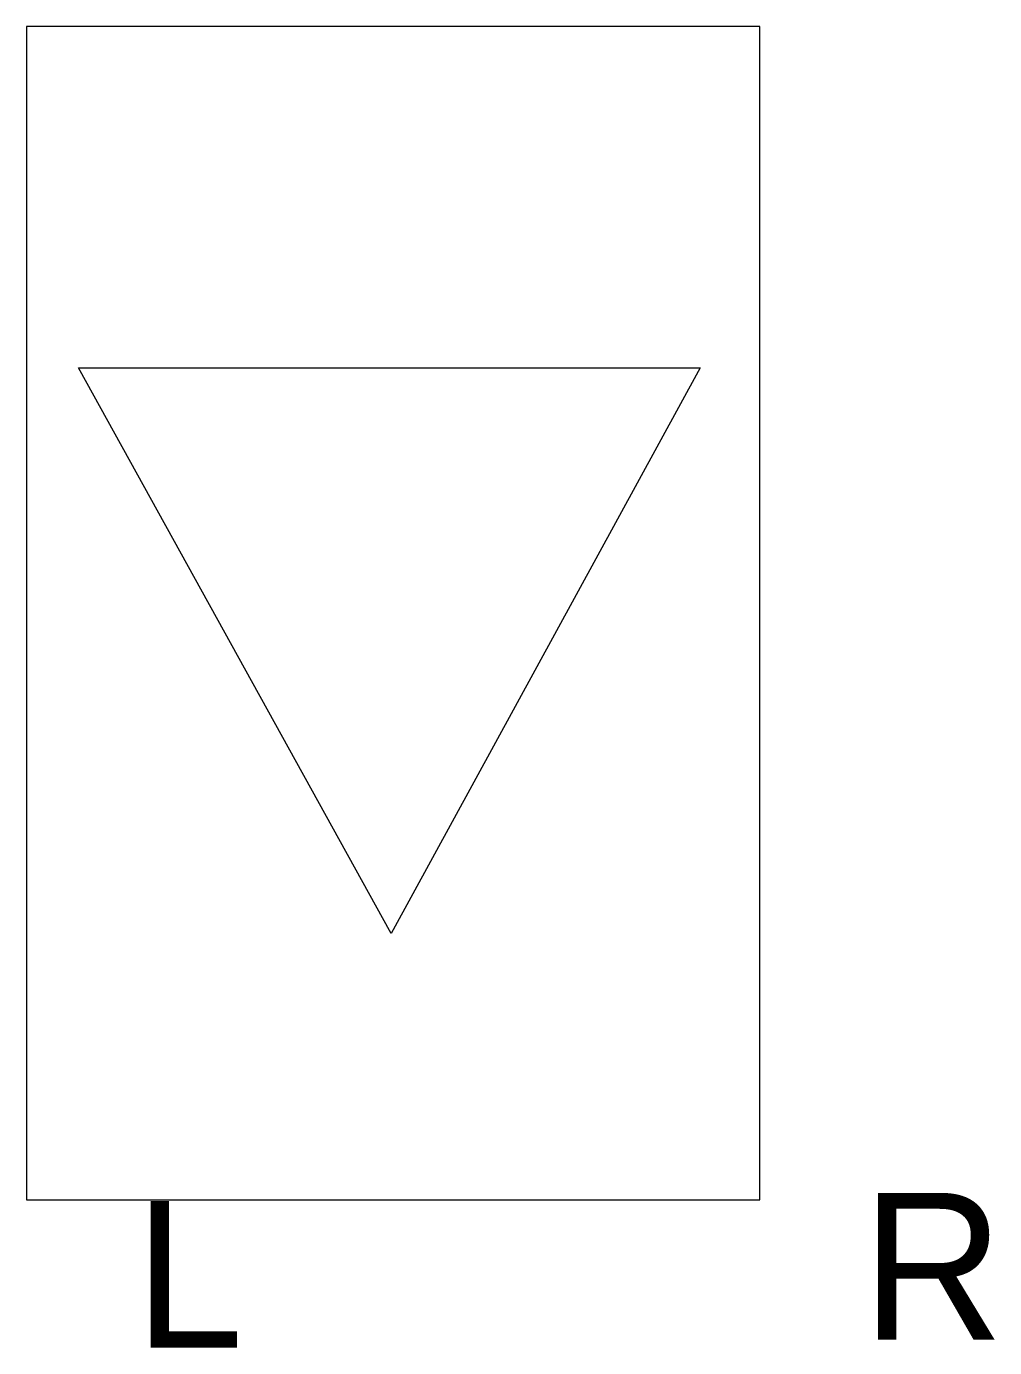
# Model space of a CAD drawing. Header units: millimetres. Extents: x -0.5 to 0.82, y -1 to 0.8.
import ezdxf

# ---------------------------------------------------------------- set-up
doc = ezdxf.new("R2010")
doc.units = ezdxf.units.MM
doc.layers.get('0').update_dxf_attribs({"color": 2})

msp = doc.modelspace()

# ---------------------------------------------------------------- linework, layer by layer
at = {"color": 0}
for p, q in [((0.5, 0.8), (-0.5, 0.8)), ((-0.5, 0.8), (-0.5, -0.8)), ((0.5, -0.8), (0.5, 0.8)), ((-0.429, 0.3343), (0.419, 0.3343)), ((-0.0024, -0.4369), (-0.429, 0.3343)), ((0.419, 0.3343), (-0.0024, -0.4369)), ((-0.5, -0.8), (0.5, -0.8))]:
    msp.add_line(p, q, dxfattribs=at)

# ---------------------------------------------------------------- texts
at = {"color": 0, "flags": 9}
for tag, p in [('R', (0.6395, -0.9906)), ('L', (-0.3525, -1.0015))]:
    msp.add_attdef(tag, p, '0.5', height=0.2, dxfattribs=at)

doc.saveas('drawing.dxf')
